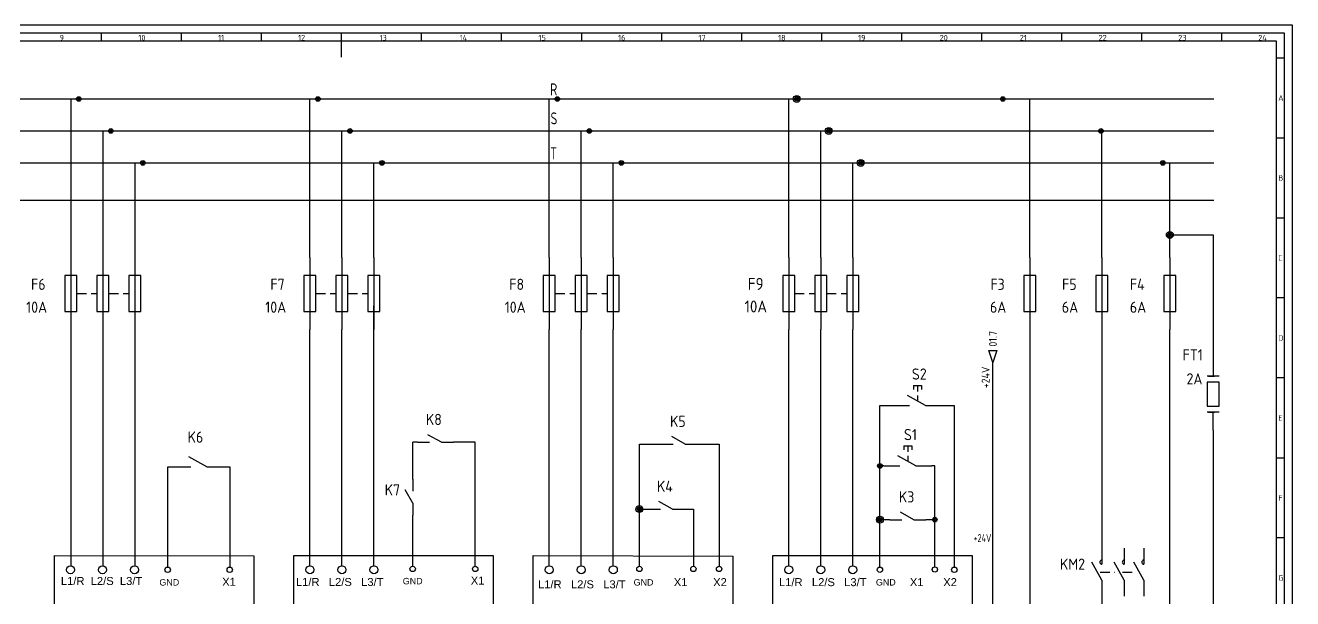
# Model space of a CAD drawing. Header units: millimetres. Extents: x 0 to 1189, y 5 to 846.
# Drawn here: x 397 to 1189, y 488 to 846 of the extents above; entities that cross this region are included whole.
import ezdxf
from ezdxf.enums import TextEntityAlignment as Align

# ---------------------------------------------------------------- set-up
doc = ezdxf.new("R2010")
doc.units = ezdxf.units.MM
doc.header["$LTSCALE"] = 12
doc.linetypes.add('DASHED', pattern=[0.75, 0.5, -0.25])
for name, color, linetype in [('035', 5, 'Continuous'), ('07', 7, 'Continuous'), ('DESC', 7, 'Continuous'), ('LINK', 9, 'DASHED'), ('RED_2.5mm^2', 1, 'Continuous'), ('SYMS', 7, 'Continuous'), ('TAGS', 7, 'Continuous'), ('WIREFIXED', 7, 'Continuous'), ('WIRENO', 7, 'Continuous'), ('WIREREF_DEST', 7, 'Continuous'), ('XREF', 7, 'Continuous')]:
    doc.layers.add(name, color=color, linetype=linetype)
doc.styles.add('ISO Proportional', font='isocp.shx')
doc.styles.add('WD_IEC', font='isocp2.shx', dxfattribs={"width": 0.9, "height": 4})

# ---------------------------------------------------------------- blocks, each defined once
blk = doc.blocks.new('IEC_border_a0')
at = {"layer": '035', "color": 0}
for p, q in [((1189, 841), (0, 841)), ((1189, 0), (1189, 841)), ((444.5, 836), (444.5, 831)), ((494.5, 836), (494.5, 831)), ((544.5, 836), (544.5, 831)), ((594.5, 836), (594.5, 831)), ((644.5, 836), (644.5, 831)), ((694.5, 836), (694.5, 831)), ((744.5, 836), (744.5, 831)), ((794.5, 836), (794.5, 831)), ((844.5, 836), (844.5, 831)), ((894.5, 836), (894.5, 831)), ((944.5, 836), (944.5, 831)), ((994.5, 836), (994.5, 831)), ((1044.5, 836), (1044.5, 831)), ((1094.5, 836), (1094.5, 831)), ((1144.5, 836), (1144.5, 831)), ((1183.97, 820.54), (1178.98, 820.54)), ((1183.97, 770.54), (1178.98, 770.54)), ((1183.97, 720.54), (1178.98, 720.54)), ((1183.97, 670.54), (1178.98, 670.54)), ((1183.97, 620.54), (1178.98, 620.54)), ((1183.98, 570.5), (1179, 570.5)), ((1183.98, 520.5), (1178.98, 520.5))]:
    blk.add_line(p, q, dxfattribs=at)
blk.add_lwpolyline([(10, 10), (1179, 10), (1179, 831), (10, 831)], close=True, dxfattribs=at)
at = {"layer": '07', "color": 0}
blk.add_line((594.5, 831), (594.5, 821), dxfattribs=at)
blk.add_lwpolyline([(5, 5), (1184, 5), (1184, 836), (5, 836)], close=True, dxfattribs=at)
at = {"layer": '035', "color": 0, "style": 'ISO Proportional'}
for s, p in [('9', (418.46, 831.5)), ('10', (467.72, 831.5)), ('11', (517.49, 831.5)), ('12', (567.49, 831.5)), ('13', (618.42, 831.5)), ('14', (668.46, 831.5)), ('15', (717.72, 831.5)), ('16', (767.49, 831.5)), ('17', (817.72, 831.5)), ('18', (867.49, 831.5)), ('19', (917.49, 831.5)), ('20', (968.42, 831.5)), ('21', (1018.46, 831.5)), ('22', (1067.72, 831.5)), ('23', (1117.49, 831.5)), ('24', (1167.49, 831.5)), ('A', (1179.98, 793.79)), ('B', (1179.98, 743.79)), ('C', (1179.98, 693.79)), ('D', (1179.98, 643.79)), ('E', (1180, 593.75)), ('F', (1180, 543.75)), ('G', (1180, 493.75))]:
    blk.add_text(s, height=3.5, dxfattribs=at).set_placement(p)
blk = doc.blocks.new('VT0_02')
blk.add_circle((0, 0), 1.25)
at = {"style": 'WD_IEC'}
blk.add_attdef('TAG1', text='', height=2.5, dxfattribs=at).set_placement((-0.5, 1.75), align=Align.RIGHT)
at = {"style": 'WD_IEC', "flags": 1}
for tag, p in [('X4TERM01', (-1.25, 0)), ('X2TERM01', (0, 1.25)), ('X1TERM01', (1.25, 0)), ('X8TERM01', (0, -1.25))]:
    blk.add_attdef(tag, p, '', height=0.32, dxfattribs=at)
blk = doc.blocks.new('WDDOT')
for radius in [0.72, 0.449, 0.223]:
    blk.add_circle((0, 0), radius)
blk = doc.blocks.new('VFU2')
blk.add_line((0, 7.5), (0, -7.5))
blk.add_lwpolyline([(-1.25, 3.75), (-1.25, -3.75), (1.25, -3.75), (1.25, 3.75)], close=True)
at = {"style": 'WD_IEC'}
for tag, p in [('INST', (-5.25, 7.75)), ('LOC', (-5.25, 4.25)), ('TAG2', (-5.25, 0.75)), ('RATING1', (-5.25, -3.75)), ('XREF', (-5.25, -7.75)), ('DESC1', (-5.25, -11.6)), ('DESC2', (-5.25, -15.1)), ('DESC3', (-5.25, -18.6))]:
    blk.add_attdef(tag, text='', height=2.5, dxfattribs=at).set_placement(p, align=Align.RIGHT)
at = {"style": 'WD_IEC', "flags": 1}
for tag, p, height in [('MFG', (2.75, 6.5), 1.5), ('X2TERM01', (0, 7.5), 0.32), ('CAT', (2.75, 4), 1.5), ('X4LINK', (-1.25, 0), 0.32), ('X1LINK', (1.25, 0), 0.32), ('ASSYCODE', (2.25, -4), 1), ('FAMILY', (2.25, -5.5), 1), ('X8TERM02', (0, -7.5), 0.32), ('CATDESC', (2.25, -7), 1)]:
    blk.add_attdef(tag, p, '', height=height, dxfattribs=at)
at = {"style": 'WD_IEC'}
blk.add_attdef('TERM01', text='', height=2, rotation=90, dxfattribs=at).set_placement((-1, 7.5), align=Align.RIGHT)
blk.add_attdef('TERM02', (-1, -7.5), '', height=2, rotation=90, dxfattribs=at)
blk = doc.blocks.new('VFU1')
blk.add_line((0, 7.5), (0, -7.5))
blk.add_lwpolyline([(-1.25, 3.75), (-1.25, -3.75), (1.25, -3.75), (1.25, 3.75)], close=True)
at = {"style": 'WD_IEC'}
for tag, p in [('INST', (-5.25, 7.75)), ('LOC', (-5.25, 4.25)), ('TAG1', (-5.25, 0.75)), ('RATING1', (-5.25, -3.75)), ('XREF', (-5.25, -7.75)), ('DESC1', (-5.25, -11.6)), ('DESC2', (-5.25, -15.1)), ('DESC3', (-5.25, -18.6))]:
    blk.add_attdef(tag, text='', height=2.5, dxfattribs=at).set_placement(p, align=Align.RIGHT)
at = {"style": 'WD_IEC', "flags": 1}
for tag, p, height in [('MFG', (2.75, 6.5), 1.5), ('X2TERM01', (0, 7.5), 0.32), ('CAT', (2.75, 4), 1.5), ('X4LINK', (-1.25, 0), 0.32), ('X1LINK', (1.25, 0), 0.32), ('ASSYCODE', (2.25, -4), 1), ('FAMILY', (2.25, -5.5), 1), ('X8TERM02', (0, -7.5), 0.32), ('CATDESC', (2.25, -7), 1)]:
    blk.add_attdef(tag, p, '', height=height, dxfattribs=at)
at = {"style": 'WD_IEC'}
blk.add_attdef('TERM01', text='', height=2, rotation=90, dxfattribs=at).set_placement((-1, 7.5), align=Align.RIGHT)
blk.add_attdef('TERM02', (-1, -7.5), '', height=2, rotation=90, dxfattribs=at)
blk = doc.blocks.new('HCR21')
for p, q in [((-7.5, 0), (-2.5, 0)), ((2.5, 0), (-3.12, 3.12)), ((2.5, 0), (7.5, 0))]:
    blk.add_line(p, q)
at = {"style": 'WD_IEC'}
for tag, p in [('INST', (-2.5, 10.12)), ('LOC', (-2.5, 7.12)), ('TAG2', (-2.5, 4.12)), ('DESC1', (-2.5, -9.25)), ('DESC2', (-2.5, -12.25)), ('DESC3', (-2.5, -15.25))]:
    blk.add_attdef(tag, text='', height=2.5, dxfattribs=at).set_placement(p, align=Align.RIGHT)
for tag, p, height, flags in [('X4TERM01', (-7.5, 0), 0.32, 1), ('TERM01', (-7.5, 1), 2, 8), ('X2LINK', (0, 2.27), 0.32, 1), ('X8LINK', (0, 0.77), 0.32, 1), ('X1TERM02', (7.5, 0), 0.32, 1), ('CONTACT', (6.5, -2.25), 1, 1), ('FAMILY', (6.5, -3.75), 1, 1), ('COMMON', (7.75, -3.5), 1, 1)]:
    blk.add_attdef(tag, p, '', height=height, dxfattribs=dict(at, flags=flags))
at = {"style": 'WD_IEC', "flags": 8}
for tag, height, p in [('TERM02', 2, (7.5, 1)), ('XREF', 2.5, (-2.5, -6.25))]:
    blk.add_attdef(tag, text='', height=height, dxfattribs=at).set_placement(p, align=Align.RIGHT)
blk = doc.blocks.new('WD_WNH')
at = {"linetype": 'Continuous', "style": 'WD_IEC', "width": 0.8}
blk.add_attdef('WIRENO', text='', height=2.5, dxfattribs=at).set_placement((0, 0.75), align=Align.CENTER)
at = {"style": 'WD_IEC', "flags": 1}
for tag, p in [('W08USER', (0, 0.375)), ('W04USER', (0, 0.875)), ('W05USER', (0, 0.75)), ('W09USER', (0, 0.25)), ('W03USER', (0, 1)), ('W06USER', (0, 0.625)), ('W07USER', (0, 0.5)), ('W02USER', (0, 1.125)), ('W01USER', (0, 1.25)), ('W10USER', (0, 0.125))]:
    blk.add_attdef(tag, text='', height=0.08, dxfattribs=at).set_placement(p, align=Align.CENTER)
blk = doc.blocks.new('VFU1F11')
for p, q in [((0, 7.5), (0, 3.75)), ((1.25, 3.75), (-1.25, 3.75)), ((-1, 3.75), (0.25, 3.75)), ((1.25, 2.5), (-1.25, 2.5)), ((-1.25, 2.5), (-1.25, -2.5)), ((1.25, -2.5), (1.25, 2.5)), ((-1.25, -2.5), (1.25, -2.5)), ((1.25, -3.75), (-1.25, -3.75)), ((-1, -3.75), (0.25, -3.75)), ((0, -7.5), (0, -3.75))]:
    blk.add_line(p, q)
at = {"style": 'WD_IEC'}
for tag, p in [('INST', (-4.74, 8.75)), ('LOC', (-4.74, 5.75)), ('TAG1', (-4.74, 2.75)), ('RATING1', (-4.74, -0.25)), ('DESC1', (-4.74, -6.25)), ('DESC2', (-4.74, -9.25)), ('DESC3', (-4.74, -12.25))]:
    blk.add_attdef(tag, text='', height=2.5, dxfattribs=at).set_placement(p, align=Align.RIGHT)
blk.add_attdef('TERM01', text='', height=2, rotation=90, dxfattribs=at).set_placement((-1, 7.5), align=Align.RIGHT)
at = {"style": 'WD_IEC', "flags": 1}
for tag, p, height in [('X2TERM01', (0, 7.5), 0.32), ('X4LINK', (-1.3, -0.02), 0.32), ('X1LINK', (1.2, -0.02), 0.32), ('ASSYCODE', (2, -3.96), 1), ('FAMILY', (2, -5.46), 1), ('X8TERM02', (0, -7.5), 0.32), ('CATDESC', (2, -6.96), 1)]:
    blk.add_attdef(tag, p, '', height=height, dxfattribs=at)
at = {"style": 'WD_IEC', "flags": 9}
for tag, p in [('MFG', (5.59, 6.41)), ('CAT', (5.59, 3.91))]:
    blk.add_attdef(tag, text='', height=1.5, dxfattribs=at).set_placement(p, align=Align.RIGHT)
at = {"style": 'WD_IEC'}
blk.add_attdef('TERM02', (-1, -7.5), '', height=2, rotation=90, dxfattribs=at)
at = {"lineweight": 15, "style": 'WD_IEC'}
blk.add_attdef('XREF', text='', height=2.5, dxfattribs=at).set_placement((-4.74, -3.25), align=Align.RIGHT)
blk = doc.blocks.new('VCR21')
for p, q in [((0, 7.5), (0, 2.5)), ((0, -2.5), (-3.12, 3.12)), ((0, -2.5), (0, -7.5))]:
    blk.add_line(p, q)
at = {"style": 'WD_IEC'}
for tag, p in [('INST', (-5.25, 6.75)), ('LOC', (-5.25, 3.75)), ('TAG2', (-5.25, 0.75)), ('DESC1', (-5.25, -6.75)), ('XREF', (-5.25, -3.75)), ('DESC3', (-5.25, -12.75)), ('DESC2', (-5.25, -9.75))]:
    blk.add_attdef(tag, text='', height=2.5, dxfattribs=at).set_placement(p, align=Align.RIGHT)
blk.add_attdef('TERM01', text='', height=2, rotation=90, dxfattribs=at).set_placement((-1, 7.5), align=Align.RIGHT)
at = {"style": 'WD_IEC', "flags": 1}
for tag, p, height in [('X2TERM01', (0, 7.5), 0.32), ('X4LINK', (-2.75, 0), 0.32), ('X1LINK', (-0.5, 0), 0.32), ('CONTACT', (4, -3.5), 1), ('FAMILY', (4, -5), 1), ('COMMON', (5.25, -4.75), 1), ('X8TERM02', (0, -7.5), 0.32)]:
    blk.add_attdef(tag, p, '', height=height, dxfattribs=at)
at = {"style": 'WD_IEC'}
blk.add_attdef('TERM02', (-1, -7.5), '', height=2, rotation=90, dxfattribs=at)
blk = doc.blocks.new('VMS21P')
for p, q in [((0, 7.5), (0, 2.5)), ((0, -2.5), (-3.12, 3.12)), ((0, -2.5), (0, -7.5))]:
    blk.add_line(p, q)
blk.add_arc((0, 3.12), 0.625, 90, 270)
at = {"style": 'WD_IEC'}
for tag, p in [('INST', (-5.25, 6.75)), ('LOC', (-5.25, 3.75)), ('TAG2', (-5.25, 0.75)), ('XREF', (-5.25, -3.75)), ('DESC2', (-5.25, -9.75)), ('DESC1', (-5.25, -6.75)), ('DESC3', (-5.25, -12.75))]:
    blk.add_attdef(tag, text='', height=2.5, dxfattribs=at).set_placement(p, align=Align.RIGHT)
blk.add_attdef('TERM01', text='', height=2, rotation=90, dxfattribs=at).set_placement((-1, 7.5), align=Align.RIGHT)
at = {"style": 'WD_IEC', "flags": 1}
for tag, p, height in [('X2TERM01', (0, 7.5), 0.32), ('X4LINK', (-2.91, 0), 0.32), ('X1LINK', (-0.5, 0), 0.32), ('CONTACT', (4, -3.5), 1), ('X8TERM02', (0, -7.5), 0.32), ('FAMILY', (4, -5), 1)]:
    blk.add_attdef(tag, p, '', height=height, dxfattribs=at)
at = {"style": 'WD_IEC'}
blk.add_attdef('TERM02', (-1, -7.5), '', height=2, rotation=90, dxfattribs=at)
blk = doc.blocks.new('HA1D2')
blk.add_lwpolyline([(0, 0), (-1.25, 3.75), (1.25, 3.75)], close=True)
at = {"style": 'WD_IEC'}
blk.add_attdef('XREF', text='', height=2.5, rotation=90, dxfattribs=at).set_placement((0, 5), align=Align.MIDDLE_LEFT)
at = {"style": 'WD_IEC', "flags": 1}
blk.add_attdef('SIGCODE', text='', height=1, dxfattribs=at).set_placement((-2.5, 1.8), align=Align.RIGHT)
blk.add_attdef('X8TERM01', (0, 0), '', height=0.32, dxfattribs=at)
at = {"style": 'WD_IEC', "flags": 8}
blk.add_attdef('WIRENO', text='', height=2.5, rotation=90, dxfattribs=at).set_placement((-1, -1.25), align=Align.RIGHT)
at = {"style": 'WD_IEC'}
blk.add_attdef('DESC1', text='', height=2.5, rotation=90, dxfattribs=at).set_placement((1, -1.25), align=Align.TOP_RIGHT)
blk = doc.blocks.new('HPB11')
for p, q in [((-1.25, 6.25), (1.25, 6.25)), ((-1.25, 6.25), (-1.25, 5)), ((0, 6.25), (0, 4.38)), ((1.25, 6.25), (1.25, 5)), ((-7.5, 0), (-2.5, 0)), ((2.5, 0), (-3.12, 3.12)), ((0, 3.12), (0, 1.39)), ((2.5, 0), (7.5, 0))]:
    blk.add_line(p, q)
at = {"style": 'WD_IEC'}
for tag, p in [('INST', (-5, 10.12)), ('LOC', (-5, 7.12)), ('TAG1', (-5, 4.12)), ('DESC2', (-5, -13.5)), ('DESC1', (-5, -10.5)), ('DESC3', (-5, -16.5))]:
    blk.add_attdef(tag, text='', height=2.5, dxfattribs=at).set_placement(p, align=Align.RIGHT)
for tag, p, height, flags in [('MFG', (4.92, 12.12), 1.5, 9), ('CAT', (4.92, 9.62), 1.5, 9), ('X4TERM01', (-7.5, 0), 0.32, 1), ('TERM01', (-7.5, 1), 2, 8), ('X8LINK', (0, 0), 0.32, 1), ('X1TERM02', (7.5, 0), 0.32, 1), ('ASSYCODE', (3.5, -2.75), 1, 1), ('FAMILY', (3.5, -4.25), 1, 1), ('CATDESC', (3.5, -5.75), 1, 1), ('CONTACT', (3.5, -7.5), 1, 1), ('COMMON', (4.75, -8.75), 1, 1)]:
    blk.add_attdef(tag, p, '', height=height, dxfattribs=dict(at, flags=flags))
at = {"style": 'WD_IEC', "flags": 8}
blk.add_attdef('TERM02', text='', height=2, dxfattribs=at).set_placement((7.5, 1), align=Align.RIGHT)
at = {"lineweight": 15, "style": 'WD_IEC'}
blk.add_attdef('XREF', text='', height=2.5, dxfattribs=at).set_placement((-5, -7.5), align=Align.RIGHT)

msp = doc.modelspace()

# ---------------------------------------------------------------- linework, layer by layer
at = {"color": 0}
for points in [[(415.27, 514.45), (539.87, 514.32), (539.87, 403.93), (415.27, 404.07)], [(564.88, 514.45), (689.48, 514.45), (689.48, 404.07), (564.88, 404.07)], [(714.48, 514.45), (839.07, 514.05), (839.07, 403.67), (714.48, 404.07)], [(864.09, 514.45), (988.69, 514.45), (988.69, 404.07), (864.09, 404.07)]]:
    msp.add_lwpolyline(points, close=True, dxfattribs=at)
at = {"layer": 'LINK'}
for points in [[(429.17, 678.27), (441.67, 678.27)], [(449.17, 678.27), (461.67, 678.27)], [(578.59, 678.27), (591.13, 678.27)], [(598.63, 678.27), (611.09, 678.27)], [(728.23, 678.27), (740.73, 678.27)], [(748.23, 678.27), (760.69, 678.27)]]:
    msp.add_lwpolyline(points, dxfattribs=at)
at = {"layer": 'LINK', "color": 0}
for points in [[(877.84, 678.27), (890.34, 678.27)], [(897.84, 678.27), (910.34, 678.27)], [(1068.75, 504.08), (1077.93, 504.08)], [(1082.75, 504.08), (1090.13, 504.08)]]:
    msp.add_lwpolyline(points, dxfattribs=at)
at = {"layer": 'RED_2.5mm^2', "color": 0}
for p, q in [((314.75, 799.9), (1139.69, 799.9)), ((425.42, 799.9), (425.42, 700.77)), ((574.84, 700.77), (574.84, 799.9)), ((724.48, 700.77), (724.48, 799.9)), ((874.09, 700.77), (874.09, 799.9)), ((1024.82, 700.77), (1024.82, 799.9)), ((314.75, 779.9), (1139.69, 779.9)), ((445.42, 779.9), (445.42, 700.77)), ((594.88, 700.77), (594.88, 779.9)), ((744.48, 700.77), (744.48, 779.9)), ((894.09, 700.77), (894.09, 779.9)), ((1069.75, 700.77), (1069.75, 779.9)), ((314.75, 759.9), (1139.69, 759.9)), ((465.42, 759.9), (465.42, 700.77)), ((614.84, 700.77), (614.84, 759.9)), ((764.44, 700.77), (764.44, 759.9)), ((914.09, 700.77), (914.09, 759.9)), ((1112.25, 700.77), (1112.25, 759.9)), ((64.78, 736.65), (1139.69, 736.65)), ((1112.25, 714.94), (1139.34, 714.94)), ((1139.34, 714.94), (1139.34, 637.94)), ((614.88, 508.1), (614.88, 670.61)), ((425.42, 655.77), (425.42, 508.06)), ((445.42, 655.77), (445.42, 508.06)), ((465.42, 655.77), (465.42, 508.06)), ((574.88, 508.1), (574.88, 655.77)), ((594.88, 508.06), (594.88, 655.77)), ((724.48, 508.06), (724.48, 655.77)), ((744.48, 508.06), (744.48, 655.77)), ((764.48, 508.06), (764.48, 655.77)), ((874.09, 508.06), (874.09, 655.77)), ((894.09, 508.06), (894.09, 655.77)), ((914.09, 508.06), (914.09, 655.77)), ((1024.82, 655.77), (1024.82, 330.63)), ((1069.75, 655.77), (1069.75, 519.08)), ((1112.25, 319.9), (1112.25, 655.77)), ((1001.67, 483.88), (1001.67, 635.1)), ((931.1, 566.02), (931.1, 608.36)), ((931.1, 608.36), (939.65, 608.36)), ((969.65, 608.36), (977.58, 608.36)), ((977.58, 608.36), (977.58, 507.24)), ((1139.34, 592.94), (1139.34, 241.15)), ((639.1, 565.92), (639.1, 585.31)), ((642.04, 585.31), (639.1, 585.31)), ((678.19, 585.31), (664.54, 585.31)), ((678.19, 507.76), (678.19, 585.31)), ((780.8, 543.52), (780.8, 584.12)), ((780.8, 584.12), (794.45, 584.12)), ((816.95, 584.12), (830.6, 584.12)), ((830.6, 584.12), (830.6, 507.77)), ((933.55, 570.51), (931.1, 570.51)), ((965.39, 570.51), (963.55, 570.51)), ((965.39, 536.89), (965.39, 570.51)), ((486, 507.24), (486, 569.94)), ((486, 569.94), (490.37, 569.94)), ((520.37, 569.94), (524.75, 569.94)), ((524.75, 569.94), (524.75, 507.24)), ((639.1, 562.15), (639.1, 565.92)), ((931.1, 507.26), (931.1, 566.02)), ((639.1, 535.88), (639.1, 539.65)), ((780.8, 507.77), (780.8, 543.52)), ((780.8, 543.52), (786.41, 543.52)), ((808.91, 543.52), (814.51, 543.52)), ((814.51, 543.52), (814.51, 507.77)), ((639.1, 507.77), (639.1, 535.88)), ((937.3, 536.89), (931.1, 536.89)), ((965.39, 536.89), (959.8, 536.89)), ((965.39, 507.4), (965.39, 536.89)), ((1069.75, 489.08), (1069.75, 322.4))]:
    msp.add_line(p, q, dxfattribs=at)

# ---------------------------------------------------------------- block references
at = {"color": 0}
msp.add_blockref('IEC_border_a0', (0, 4.94), dxfattribs=at)
at = {"layer": 'SYMS', "color": 0}
for name, p, xscale, yscale, zscale in [('WDDOT', (430.45, 799.9), 2, 2, 2), ('WDDOT', (579.86, 799.9), 2, 2, 2), ('WDDOT', (729.51, 799.9), 2, 2, 2), ('WDDOT', (879.11, 799.9), 3, 3, 3), ('WDDOT', (450.45, 779.9), 2, 2, 2), ('WDDOT', (599.9, 779.9), 2, 2, 2), ('WDDOT', (749.51, 779.9), 2, 2, 2), ('WDDOT', (899.11, 779.9), 3, 3, 3), ('WDDOT', (1069.18, 779.9), 2, 2, 2), ('WDDOT', (470.45, 759.9), 2, 2, 2), ('WDDOT', (619.87, 759.9), 2, 2, 2), ('WDDOT', (769.47, 759.9), 2, 2, 2), ('WDDOT', (919.11, 759.9), 3, 3, 3), ('WDDOT', (1107.88, 759.9), 2, 2, 2), ('WDDOT', (1112.25, 714.94), 3, 3, 3), ('VFU2', (445.42, 678.27), 3, 3, 3), ('VFU2', (465.42, 678.27), 3, 3, 3), ('VFU2', (594.88, 678.27), 3, 3, 3), ('VFU2', (614.84, 678.27), 3, 3, 3), ('VFU2', (744.48, 678.27), 3, 3, 3), ('VFU2', (764.44, 678.27), 3, 3, 3), ('VFU2', (894.09, 678.27), 3, 3, 3), ('VFU2', (914.09, 678.27), 3, 3, 3), ('WDDOT', (931.1, 570.51), 2, 2, 2), ('WDDOT', (780.8, 543.52), 3, 3, 3), ('WDDOT', (931.1, 536.89), 3, 3, 3), ('WDDOT', (965.39, 536.89), 2, 2, 2), ('VMS21P', (1083.75, 504.08), 2, 2, 2), ('VMS21P', (1095.96, 504.08), 2, 2, 2), ('VT0_02', (425.27, 505.56), 2, 2, 2), ('VT0_02', (445.27, 505.56), 2, 2, 2), ('VT0_02', (465.27, 505.56), 2, 2, 2), ('VT0_02', (486, 505.56), 1.343140914178041, 1.343140914178041, 1.343140914178041), ('VT0_02', (524.75, 505.56), 1.343140914178041, 1.343140914178041, 1.343140914178041), ('VT0_02', (574.88, 505.56), 2, 2, 2), ('VT0_02', (594.88, 505.56), 2, 2, 2), ('VT0_02', (614.88, 505.56), 2, 2, 2), ('VT0_02', (639.1, 506.09), 1.343140914178041, 1.343140914178041, 1.343140914178041), ('VT0_02', (678.19, 506.08), 1.343140914178041, 1.343140914178041, 1.343140914178041), ('VT0_02', (724.48, 505.56), 2, 2, 2), ('VT0_02', (744.48, 505.56), 2, 2, 2), ('VT0_02', (764.48, 505.56), 2, 2, 2), ('VT0_02', (780.8, 506.09), 1.343140914178041, 1.343140914178041, 1.343140914178041), ('VT0_02', (814.51, 506.09), 1.343140914178041, 1.343140914178041, 1.343140914178041), ('VT0_02', (830.6, 506.09), 1.343140914178041, 1.343140914178041, 1.343140914178041), ('VT0_02', (874.09, 505.56), 2, 2, 2), ('VT0_02', (894.09, 505.56), 2, 2, 2), ('VT0_02', (914.09, 505.56), 2, 2, 2), ('VT0_02', (931.1, 505.58), 1.343140914178041, 1.343140914178041, 1.343140914178041), ('VT0_02', (965.39, 505.72), 1.343140914178041, 1.343140914178041, 1.343140914178041), ('VT0_02', (977.58, 505.56), 1.343140914178041, 1.343140914178041, 1.343140914178041)]:
    msp.add_blockref(name, p, dxfattribs=dict(at, xscale=xscale, yscale=yscale, zscale=zscale))
at = {"layer": 'SYMS', "xscale": 2, "yscale": 2, "zscale": 2}
msp.add_blockref('WDDOT', (1007.88, 799.9), dxfattribs=at)
at = {"layer": 'SYMS', "color": 0}
ref = msp.add_blockref('VFU1', (425.42, 678.27), dxfattribs=dict(at, xscale=3, yscale=3, zscale=3))
ref.add_attrib('DESC1', '10A', dxfattribs={"layer": 'DESC', "height": 7, "style": 'WD_IEC'}).set_placement((410.66, 666.24), align=Align.RIGHT)
ref.add_attrib('TAG1', 'F6', dxfattribs={"layer": 'TAGS', "height": 7, "style": 'WD_IEC'}).set_placement((409.67, 680.52), align=Align.RIGHT)
ref = msp.add_blockref('VFU1', (574.84, 678.27), dxfattribs=dict(at, xscale=3, yscale=3, zscale=3))
ref.add_attrib('DESC1', '10A', dxfattribs={"layer": 'DESC', "height": 7, "style": 'WD_IEC'}).set_placement((560.08, 666.24), align=Align.RIGHT)
ref.add_attrib('TAG1', 'F7', dxfattribs={"layer": 'TAGS', "height": 7, "style": 'WD_IEC'}).set_placement((559.09, 680.52), align=Align.RIGHT)
ref = msp.add_blockref('VFU1', (724.48, 678.27), dxfattribs=dict(at, xscale=3, yscale=3, zscale=3))
ref.add_attrib('DESC1', '10A', dxfattribs={"layer": 'DESC', "height": 7, "style": 'WD_IEC'}).set_placement((709.72, 666.24), align=Align.RIGHT)
ref.add_attrib('TAG1', 'F8', dxfattribs={"layer": 'TAGS', "height": 7, "style": 'WD_IEC'}).set_placement((708.73, 680.52), align=Align.RIGHT)
ref = msp.add_blockref('VFU1', (874.09, 678.27), dxfattribs=dict(at, xscale=3, yscale=3, zscale=3))
ref.add_attrib('DESC1', '10A', dxfattribs={"layer": 'DESC', "height": 7.5, "style": 'WD_IEC'}).set_placement((860.54, 666.42), align=Align.RIGHT)
ref.add_attrib('TAG1', 'F9', dxfattribs={"layer": 'TAGS', "height": 7.5, "style": 'WD_IEC'}).set_placement((858.34, 680.52), align=Align.RIGHT)
ref = msp.add_blockref('VFU1', (1024.82, 678.27), dxfattribs=dict(at, xscale=3, yscale=3, zscale=3))
ref.add_attrib('DESC1', '6A', dxfattribs={"layer": 'DESC', "height": 7, "style": 'WD_IEC'}).set_placement((1010.06, 666.24), align=Align.RIGHT)
ref.add_attrib('TAG1', 'F3', dxfattribs={"layer": 'TAGS', "height": 7, "style": 'WD_IEC'}).set_placement((1009.07, 680.52), align=Align.RIGHT)
ref = msp.add_blockref('VFU1', (1069.75, 678.27), dxfattribs=dict(at, xscale=3, yscale=3, zscale=3))
ref.add_attrib('DESC1', '6A', dxfattribs={"layer": 'DESC', "height": 7, "style": 'WD_IEC'}).set_placement((1054.99, 666.24), align=Align.RIGHT)
ref.add_attrib('TAG1', 'F5', dxfattribs={"layer": 'TAGS', "height": 7, "style": 'WD_IEC'}).set_placement((1054, 680.52), align=Align.RIGHT)
ref = msp.add_blockref('VFU1', (1112.25, 678.27), dxfattribs=dict(at, xscale=3, yscale=3, zscale=3))
ref.add_attrib('DESC1', '6A', dxfattribs={"layer": 'DESC', "height": 7, "style": 'WD_IEC'}).set_placement((1097.49, 666.24), align=Align.RIGHT)
ref.add_attrib('TAG1', 'F4', dxfattribs={"layer": 'TAGS', "height": 7, "style": 'WD_IEC'}).set_placement((1096.5, 680.52), align=Align.RIGHT)
ref = msp.add_blockref('HA1D2', (1001.67, 635.1), dxfattribs=dict(at, xscale=2, yscale=2, zscale=2))
ref.add_attrib('XREF', '01.7', dxfattribs={"layer": 'XREF', "height": 5, "rotation": 90, "style": 'WD_IEC'}).set_placement((1001.67, 645.1), align=Align.MIDDLE_LEFT)
ref.add_attrib('WIRENO', '+24V', dxfattribs={"layer": 'WIREREF_DEST', "height": 5, "rotation": 90, "style": 'WD_IEC', "flags": 8}).set_placement((999.67, 632.6), align=Align.RIGHT)
ref = msp.add_blockref('VFU1F11', (1139.34, 615.44), dxfattribs=dict(at, xscale=3, yscale=3, zscale=3))
ref.add_attrib('TAG1', 'FT1', dxfattribs={"layer": 'TAGS', "height": 7, "style": 'WD_IEC'}).set_placement((1132.82, 636.42), align=Align.RIGHT)
ref.add_attrib('DESC1', '2A', dxfattribs={"layer": 'DESC', "height": 7, "style": 'WD_IEC'}).set_placement((1132.62, 621.42), align=Align.RIGHT)
ref = msp.add_blockref('HPB11', (954.65, 608.36), dxfattribs=dict(at, xscale=2, yscale=2, zscale=2))
ref.add_attrib('TAG1', 'S2', dxfattribs={"layer": 'TAGS', "height": 7, "style": 'WD_IEC'}).set_placement((960.31, 624.44), align=Align.RIGHT)
ref = msp.add_blockref('HCR21', (653.29, 585.31), dxfattribs=dict(at, xscale=1.5, yscale=1.5, zscale=1.5))
ref.add_attrib('TAG2', 'K8', dxfattribs={"layer": 'TAGS', "height": 7, "style": 'WD_IEC'}).set_placement((657.32, 596.05), align=Align.RIGHT)
ref = msp.add_blockref('HCR21', (805.7, 584.12), dxfattribs=dict(at, xscale=1.5, yscale=1.5, zscale=1.5))
ref.add_attrib('TAG2', 'K5', dxfattribs={"layer": 'TAGS', "height": 7, "style": 'WD_IEC'}).set_placement((809.72, 594.86), align=Align.RIGHT)
ref = msp.add_blockref('HCR21', (505.37, 569.94), dxfattribs=dict(at, xscale=2, yscale=2, zscale=2))
ref.add_attrib('TAG2', 'K6', dxfattribs={"layer": 'TAGS', "height": 7, "style": 'WD_IEC'}).set_placement((508.21, 585.02), align=Align.RIGHT)
ref = msp.add_blockref('HPB11', (948.55, 570.51), dxfattribs=dict(at, xscale=2, yscale=2, zscale=2))
ref.add_attrib('TAG1', 'S1', dxfattribs={"layer": 'TAGS', "height": 7, "style": 'WD_IEC'}).set_placement((954.22, 586.58), align=Align.RIGHT)
ref = msp.add_blockref('VCR21', (639.1, 550.9), dxfattribs=dict(at, xscale=1.5, yscale=1.5, zscale=1.5))
ref.add_attrib('TAG2', 'K7', dxfattribs={"layer": 'TAGS', "height": 7, "style": 'WD_IEC'}).set_placement((631.23, 552.02), align=Align.RIGHT)
ref = msp.add_blockref('HCR21', (797.66, 543.52), dxfattribs=dict(at, xscale=1.5, yscale=1.5, zscale=1.5))
ref.add_attrib('TAG2', 'K4', dxfattribs={"layer": 'TAGS', "height": 7, "style": 'WD_IEC'}).set_placement((801.68, 554.26), align=Align.RIGHT)
ref = msp.add_blockref('HCR21', (948.55, 536.89), dxfattribs=dict(at, xscale=1.5, yscale=1.5, zscale=1.5))
ref.add_attrib('TAG2', 'K3', dxfattribs={"layer": 'TAGS', "height": 7, "style": 'WD_IEC'}).set_placement((952.58, 547.63), align=Align.RIGHT)
ref = msp.add_blockref('VMS21P', (1069.75, 504.08), dxfattribs=dict(at, xscale=2, yscale=2, zscale=2))
ref.add_attrib('TAG2', 'KM2', dxfattribs={"layer": 'TAGS', "height": 7, "style": 'WD_IEC'}).set_placement((1059.25, 505.58), align=Align.RIGHT)
at = {"layer": 'WIREFIXED', "color": 0}
ref = msp.add_blockref('WD_WNH', (727.22, 799.9), dxfattribs=dict(at, xscale=3, yscale=3, zscale=3))
ref.add_attrib('WIRENOF', 'R', dxfattribs={"linetype": 'Continuous', "height": 7.5, "style": 'WD_IEC', "width": 0.8}).set_placement((727.22, 802.15), align=Align.CENTER)
ref = msp.add_blockref('WD_WNH', (727.22, 779.9), dxfattribs=dict(at, xscale=3, yscale=3, zscale=3))
ref.add_attrib('WIRENOF', 'S', dxfattribs={"linetype": 'Continuous', "height": 7.5, "style": 'WD_IEC', "width": 0.8}).set_placement((727.39, 784.04), align=Align.CENTER)
ref = msp.add_blockref('WD_WNH', (727.22, 759.9), dxfattribs=dict(at, xscale=3, yscale=3, zscale=3))
ref.add_attrib('WIRENOF', 'T', dxfattribs={"linetype": 'Continuous', "height": 7.5, "style": 'WD_IEC', "width": 0.8}).set_placement((727.22, 762.15), align=Align.CENTER)
at = {"layer": 'WIRENO', "color": 0}
ref = msp.add_blockref('WD_WNH', (993.21, 483.88), dxfattribs=dict(at, xscale=2, yscale=2, zscale=2))
ref.add_attrib('WIRENO', '+24V', dxfattribs={"linetype": 'Continuous', "height": 5, "style": 'WD_IEC', "width": 0.8}).set_placement((995.14, 522.91), align=Align.CENTER)

# ---------------------------------------------------------------- texts
at = {"color": 0, "attachment_point": 1}
for s, width, insert, char_height in [('{\\f@Arial Unicode MS|b0|i0|c178|p34; \\f@Arial Unicode MS|b0|i0|c0|p34; L1/R  L2/S  L3/T}', 101.4016, (415.39, 501.06), 5), ('{\\fArial|b0|i0|c0|p34;GND}', 8.574, (480.81, 499.7), 4), ('{\\fArial|b0|i0|c0|p34; X1}', 10.0587, (518.12, 500.54), 5), ('{\\f@Arial Unicode MS|b0|i0|c178|p34; \\f@Arial Unicode MS|b0|i0|c0|p34; L1/R   L2/S   L3/T}', 59.1741, (562.26, 500.44), 5), ('{\\fArial|b0|i0|c0|p34;GND}', 8.574, (632.9, 500.5), 4), ('{\\fArial|b0|i0|c0|p34; X1}', 11.6006, (673.47, 501.31), 5), ('{\\f@Arial Unicode MS|b0|i0|c178|p34; \\f@Arial Unicode MS|b0|i0|c0|p34; L1/R   L2/S   L3/T}', 62.0096, (713.55, 498.96), 5), ('{\\fArial|b0|i0|c0|p34;GND}', 8.574, (777.17, 499.71), 4), ('{\\fArial|b0|i0|c0|p34; X1}', 11.6006, (800.34, 500.36), 5), ('{\\fArial|b0|i0|c0|p34;X2}', 8.574, (826.87, 500.33), 5), ('{\\f@Arial Unicode MS|b0|i0|c178|p34; \\f@Arial Unicode MS|b0|i0|c0|p34; L1/R   L2/S   L3/T}', 60.3484, (864.11, 500.33), 5), ('{\\fArial|b0|i0|c0|p34;GND}', 8.574, (928.56, 499.72), 4), ('{\\fArial|b0|i0|c0|p34; X1}', 11.6006, (947.85, 500.37), 5), ('{\\fArial|b0|i0|c0|p34;X2}', 8.574, (970.65, 500.35), 5)]:
    msp.add_mtext_dynamic_manual_height_columns(s, width=width, gutter_width=25, heights=[0], dxfattribs=dict(at, insert=insert, char_height=char_height))

doc.saveas('drawing.dxf')
